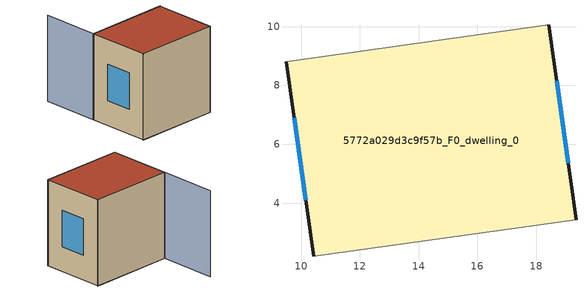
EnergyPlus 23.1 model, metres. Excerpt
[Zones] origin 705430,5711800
5772a029d3c9f57b_F0_dwelling_0
 floor ground (EU_floor_Construction): 19.35,3.44 18.42,10.07 9.49,8.81 10.43,2.18 z0
 wall outside (EU_wall_Construction): 18.42,10.07 19.35,3.44 / 10.43,2.18 9.49,8.81 z0:9
 wall adiabatic (EU_wall_Construction): 19.35,3.44 10.43,2.18 / 9.49,8.81 18.42,10.07 z0:9
 window (EU_Window_Construction): 18.69,8.15 19.08,5.35 / 10.16,4.1 9.76,6.89 z2.6:6.4
 roof outside (EU_roof_Construction): 18.42,10.07 19.35,3.44 10.43,2.18 9.49,8.81 z9
shading: 10.43,2.18 19.36,3.44 / 18.42,10.07 9.48,8.8 / 9.48,8.8 8.63,14.84 z0:9
[Building]
EU S2 Campaign: North Axis=0; Terrain=City; Solar Distribution=FullExterior
[Site:Location]
London: Latitude=51.5; Longitude=-0.5; Time Zone=0; Elevation=25
[SizingPeriod:WeatherFileDays]
AnnualSizingPeriod: Begin Month=1; Begin Day of Month=1; End Month=12; End Day of Month=31; Day of Week for Start Day=Monday; Use Weather File Daylight Saving Period=No; Use Weather File Rain and Snow Indicators=No
[MATERIAL]
EU_InternalMass_Material: Roughness=MediumRough; Thickness=0.1; Conductivity=1; Density=1800; Specific Heat=900; Thermal Absorptance=0.9; Solar Absorptance=0.7; Visible Absorptance=0.7
[MATERIAL:NOMASS] Roughness=MediumRough; Thermal Absorptance=0.9; Solar Absorptance=0.7; Visible Absorptance=0.7
Name | Thermal Resistance
EU_wall_NoMass | 0.724719
EU_roof_NoMass | 2.98947
EU_floor_NoMass | 2.39157
[WINDOWMATERIAL:SIMPLEGLAZINGSYSTEM]
EU_Window_SimpleGlazing: UFactor=2.63425; Solar Heat Gain Coefficient=0.76; Visible Transmittance=0.76
[CONSTRUCTION]
EU_wall_Construction: EU_wall_NoMass
EU_roof_Construction: EU_roof_NoMass
EU_floor_Construction: EU_floor_NoMass
EU_InternalMass_Construction: EU_InternalMass_Material
EU_Window_Construction: EU_Window_SimpleGlazing
[ZONE]
5772a029d3c9f57b_F0_dwelling_0: Type=1; Multiplier=1; Ceiling Height=autocalculate; Volume=542.971; Floor Area=autocalculate; Part of Total Floor Area=Yes
[INTERNALMASS]
5772a029d3c9f57b_F0_dwelling_0_EU_InternalMass: Construction=EU_InternalMass_Construction; Zone or ZoneList=5772a029d3c9f57b_F0_dwelling_0; Surface Area=60.3301
[OTHEREQUIPMENT]
EU_Step8_InternalGain_5772a029d3c9f57b_F0_dwelling_0_f000: Fuel Type=Electricity; Zone or ZoneList or Space or SpaceList=5772a029d3c9f57b_F0_dwelling_0; Schedule=EU_Step8_GainSchedule_5772a029d3c9f57b_F0_dwelling_0_f000; Design Level Calculation Method=Watts/Area; Power per Zone Floor Area=1; Fraction Latent=0; Fraction Radiant=0; Fraction Lost=0; Carbon Dioxide Generation Rate=0; EndUse Subcategory=EU_Step8_InternalGains
[ZONEVENTILATION:DESIGNFLOWRATE]
EU_ConstantAir_5772a029d3c9f57b_F0_dwelling_0: Zone or ZoneList or Space or SpaceList=5772a029d3c9f57b_F0_dwelling_0; Schedule=EU_AlwaysOn; Design Flow Rate Calculation Method=AirChanges/Hour; Air Changes per Hour=0.418135; Ventilation Type=Natural; Fan Pressure Rise=0; Fan Total Efficiency=1; Constant Term Coefficient=1; Temperature Term Coefficient=0; Velocity Term Coefficient=0; Velocity Squared Term Coefficient=0; Minimum Indoor Temperature=-100; Maximum Indoor Temperature=100; Delta Temperature=-100; Minimum Outdoor Temperature=-100; Maximum Outdoor Temperature=100; Maximum Wind Speed=40
[HVACTEMPLATE:THERMOSTAT]
EU_HeatOnly_5772a029d3c9f57b_F0_dwelling_0: Constant Heating Setpoint=20; Constant Cooling Setpoint=50
[HVACTEMPLATE:ZONE:IDEALLOADSAIRSYSTEM]
5772a029d3c9f57b_F0_dwelling_0: Template Thermostat=EU_HeatOnly_5772a029d3c9f57b_F0_dwelling_0; System Availability Schedule=EU_AlwaysOn; Maximum Heating Supply Air Temperature=50; Minimum Cooling Supply Air Temperature=13; Maximum Heating Supply Air Humidity Ratio=0.0156; Minimum Cooling Supply Air Humidity Ratio=0.0077; Heating Limit=NoLimit; Cooling Limit=NoLimit; Heating Availability Schedule=EU_AlwaysOn; Cooling Availability Schedule=EU_CoolingOff; Dehumidification Control Type=ConstantSensibleHeatRatio; Cooling Sensible Heat Ratio=0.7; Dehumidification Setpoint=60; Humidification Control Type=None; Humidification Setpoint=30; Outdoor Air Method=None; Outdoor Air Flow Rate per Person=0.00944; Outdoor Air Flow Rate per Zone Floor Area=0; Outdoor Air Flow Rate per Zone=0; Demand Controlled Ventilation Type=None; Outdoor Air Economizer Type=NoEconomizer; Heat Recovery Type=None; Sensible Heat Recovery Effectiveness=0.7; Latent Heat Recovery Effectiveness=0.65
[SIZING:ZONE]
5772a029d3c9f57b_F0_dwelling_0: Zone Cooling Design Supply Air Temperature Input Method=SupplyAirTemperature; Zone Cooling Design Supply Air Temperature=13; Zone Heating Design Supply Air Temperature Input Method=SupplyAirTemperature; Zone Heating Design Supply Air Temperature=50; Zone Cooling Design Supply Air Humidity Ratio=0.008; Zone Heating Design Supply Air Humidity Ratio=0.008; Cooling Design Air Flow Method=DesignDay; Cooling Design Air Flow Rate=0; Cooling Minimum Air Flow per Zone Floor Area=0.000762; Cooling Minimum Air Flow=0; Cooling Minimum Air Flow Fraction=0.2; Heating Design Air Flow Method=DesignDay; Heating Design Air Flow Rate=0; Heating Maximum Air Flow per Zone Floor Area=0.002032; Heating Maximum Air Flow=0.141576; Heating Maximum Air Flow Fraction=0.3; Account for Dedicated Outdoor Air System=No; Dedicated Outdoor Air System Control Strategy=NeutralSupplyAir; Dedicated Outdoor Air Low Setpoint Temperature for Design=autosize; Dedicated Outdoor Air High Setpoint Temperature for Design=autosize; Zone Load Sizing Method=Sensible Load Only No Latent Load; Zone Latent Cooling Design Supply Air Humidity Ratio Input Method=HumidityRatioDifference; Zone Cooling Design Supply Air Humidity Ratio Difference=0.005; Zone Latent Heating Design Supply Air Humidity Ratio Input Method=HumidityRatioDifference; Zone Humidification Design Supply Air Humidity Ratio Difference=0.005
[SCHEDULE:CONSTANT]
Name | Hourly Value
EU_AlwaysOn | 1
EU_CoolingOff | 0
[SCHEDULE:FILE]
EU_Step8_GainSchedule_5772a029d3c9f57b_F0_dwelling_0_f000: File=../../schedules/5772a029d3c9f57b/5772a029d3c9f57b_F0_dwelling_0_f000_gain.csv; Column Number=1; Rows to Skip at Top=0; Number of Hours of Data=8760; Column Separator=Comma; Interpolate to Timestep=No; Minutes per Item=60; Adjust Schedule for Daylight Savings=Yes
